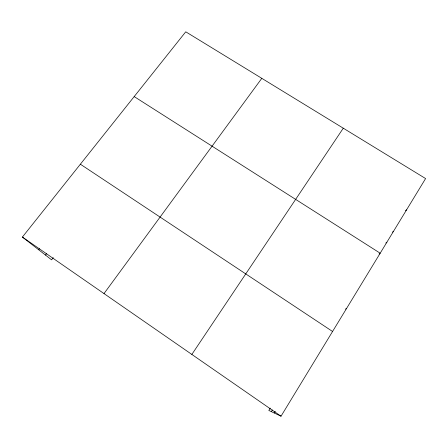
<?xml version="1.0" encoding="UTF-8"?>
<svg xmlns="http://www.w3.org/2000/svg" width="448" height="448" viewBox="0 0 448 448"><rect width="100%" height="100%" fill="white"/><g stroke="black" fill="none" stroke-linecap="round" stroke-linejoin="round"><path stroke-width="0.67" d="M270.25 408.139L268.822 410.458L281.019 416.203L425.6 178.562L185.746 31.797L22.4 237.059L51.587 259.84L53.25 257.678M274.198 412.989L275.24 411.286M271.359 411.65L272.412 409.937M191.85 354.435L343.286 128.195M104.003 293.586L261.8 78.333M45.472 255.063L46.704 253.484M38.651 249.743L39.508 248.646M405.518 210.756L406.566 209.854M392.476 232.137L393.523 231.291M385.818 243.023L386.893 242.189M379.075 254.033L380.184 253.21L134.187 96.589M345.408 309.098L346.55 308.493M80.371 164.214L332.567 331.481M22.4 237.059L281.019 416.203"/></g></svg>
